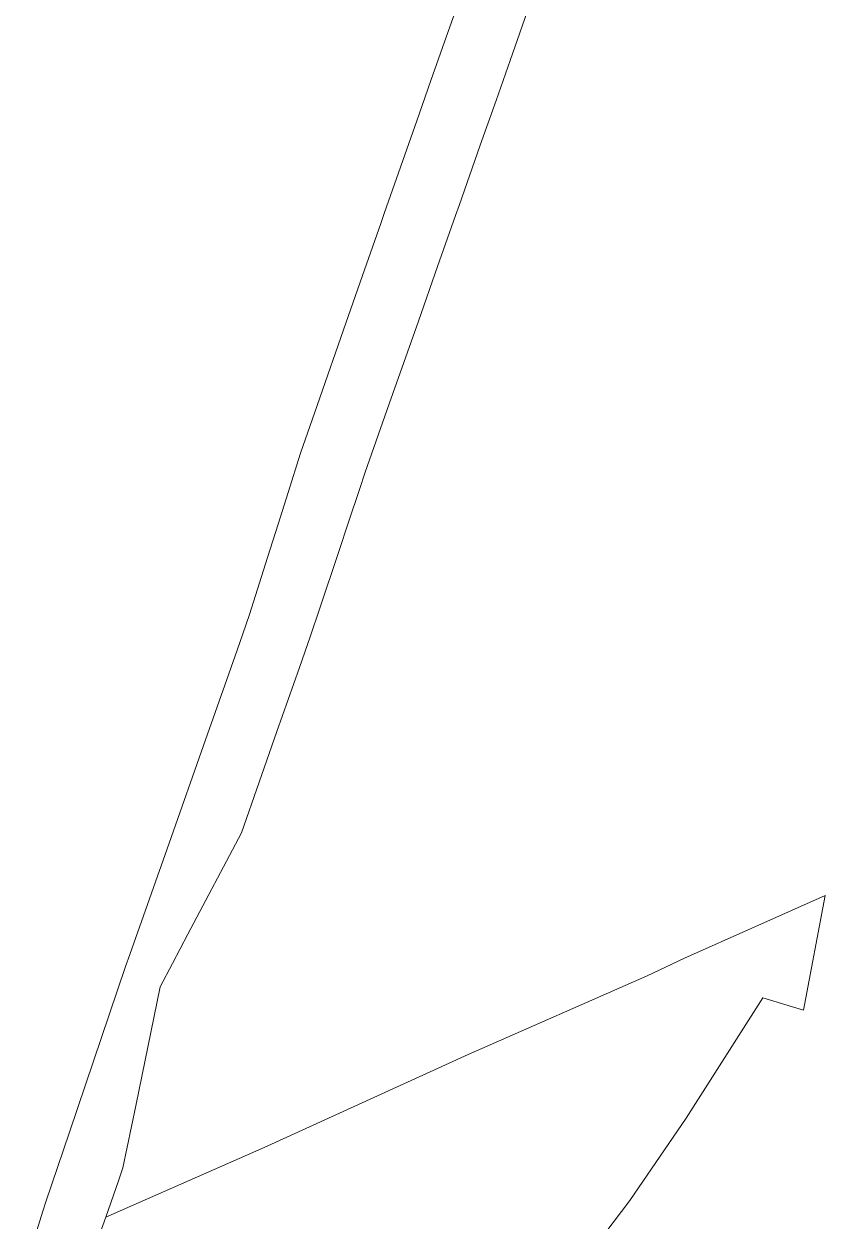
# Model space of a CAD drawing. Header units: metres. Extents: x 7512851 to 7514146, y 4700258 to 4702379.
# Drawn here: x 7513591.3 to 7513887.4, y 4700875.9 to 4701318.4 of the extents above; entities that cross this region are included whole.
import ezdxf

# ---------------------------------------------------------------- set-up
doc = ezdxf.new("R2010")
doc.units = ezdxf.units.M
doc.layers.add('0-PARCELAT', color=7, linetype='Continuous')

msp = doc.modelspace()

# ---------------------------------------------------------------- linework, layer by layer
at = {"layer": '0-PARCELAT', "lineweight": 0}
for points in [[(7513790.63, 4701361.11), (7513770.96, 4701304.88), (7513765.81, 4701290.17), (7513759.96, 4701273.59), (7513752.11, 4701251.36), (7513750.79, 4701247.62), (7513744.13, 4701228.76), (7513737.06, 4701208.62), (7513726.3, 4701177.97), (7513717.42, 4701152.7), (7513715.28, 4701146.3), (7513711.39, 4701134.66), (7513707.51, 4701123.08), (7513700.6, 4701102.43), (7513697.03, 4701091.88), (7513693.06, 4701080.55), (7513684.74, 4701056.83), (7513671.62, 4701019.44), (7513651.86, 4700981.93), (7513646.13, 4700971.05), (7513641.63, 4700962.49), (7513632.56, 4700918.49), (7513627.83, 4700895.58), (7513626.18, 4700890.8), (7513621.5, 4700877.27), (7513591.25, 4700793.27)], [(7513593.77, 4700865.28), (7513598.19, 4700879.51), (7513599.39, 4700883), (7513608.08, 4700908.71), (7513628.79, 4700969.98), (7513630.35, 4700974.41), (7513644.88, 4701015.65), (7513658.32, 4701053.76), (7513666.94, 4701078.24), (7513670.9, 4701089.46), (7513674.67, 4701100.17), (7513681.34, 4701121.16), (7513685.23, 4701133.53), (7513688.9, 4701145.24), (7513693.45, 4701159.77), (7513699.61, 4701177.39), (7513710.4, 4701208.26), (7513717.12, 4701227.5), (7513723.14, 4701244.68), (7513724.55, 4701248.69), (7513736.47, 4701282.64), (7513741.71, 4701297.55), (7513748.12, 4701315.62), (7513758.26, 4701344.21)], [(7513591.25, 4700793.27), (7513621.5, 4700877.27), (7513680.08, 4700903.05), (7513755.44, 4700937.46), (7513821.62, 4700966.59), (7513835.46, 4700973.1), (7513887.41, 4700996.2), (7513879.47, 4700953.89), (7513864.43, 4700958.37), (7513836.02, 4700913.92), (7513815.23, 4700883.53), (7513799.82, 4700863.18)]]:
    msp.add_lwpolyline(points, dxfattribs=at)

doc.saveas('drawing.dxf')
